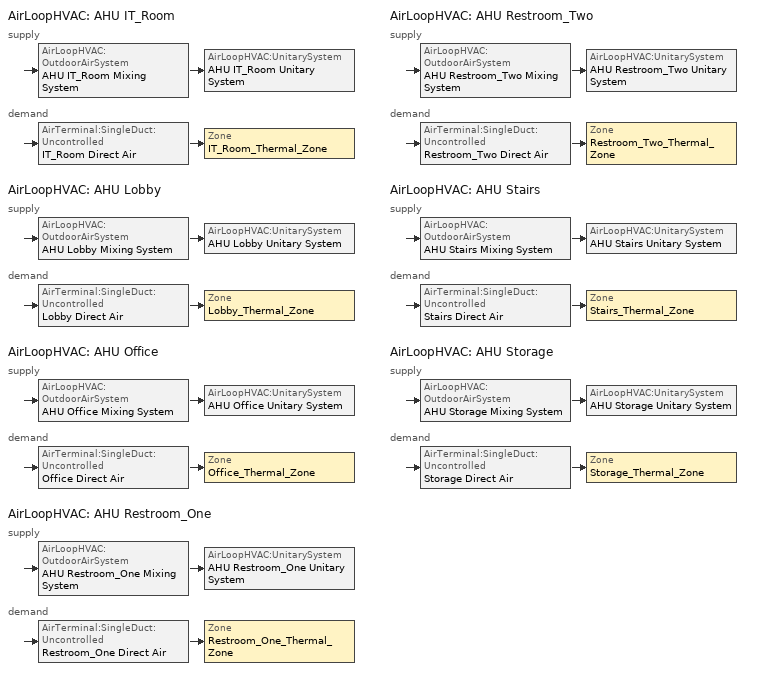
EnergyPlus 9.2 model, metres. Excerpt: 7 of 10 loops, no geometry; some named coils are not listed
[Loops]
AirLoopHVAC 'AHU IT_Room'
 supply: AirLoopHVAC:OutdoorAirSystem 'AHU IT_Room Mixing System' > AirLoopHVAC:UnitarySystem 'AHU IT_Room Unitary System'
 demand: AirTerminal:SingleDuct:Uncontrolled 'IT_Room Direct Air' > Zone 'IT_Room_Thermal_Zone'
AirLoopHVAC 'AHU Lobby'
 supply: AirLoopHVAC:OutdoorAirSystem 'AHU Lobby Mixing System' > AirLoopHVAC:UnitarySystem 'AHU Lobby Unitary System'
 demand: AirTerminal:SingleDuct:Uncontrolled 'Lobby Direct Air' > Zone 'Lobby_Thermal_Zone'
AirLoopHVAC 'AHU Office'
 supply: AirLoopHVAC:OutdoorAirSystem 'AHU Office Mixing System' > AirLoopHVAC:UnitarySystem 'AHU Office Unitary System'
 demand: AirTerminal:SingleDuct:Uncontrolled 'Office Direct Air' > Zone 'Office_Thermal_Zone'
AirLoopHVAC 'AHU Restroom_One'
 supply: AirLoopHVAC:OutdoorAirSystem 'AHU Restroom_One Mixing System' > AirLoopHVAC:UnitarySystem 'AHU Restroom_One Unitary System'
 demand: AirTerminal:SingleDuct:Uncontrolled 'Restroom_One Direct Air' > Zone 'Restroom_One_Thermal_Zone'
AirLoopHVAC 'AHU Restroom_Two'
 supply: AirLoopHVAC:OutdoorAirSystem 'AHU Restroom_Two Mixing System' > AirLoopHVAC:UnitarySystem 'AHU Restroom_Two Unitary System'
 demand: AirTerminal:SingleDuct:Uncontrolled 'Restroom_Two Direct Air' > Zone 'Restroom_Two_Thermal_Zone'
AirLoopHVAC 'AHU Stairs'
 supply: AirLoopHVAC:OutdoorAirSystem 'AHU Stairs Mixing System' > AirLoopHVAC:UnitarySystem 'AHU Stairs Unitary System'
 demand: AirTerminal:SingleDuct:Uncontrolled 'Stairs Direct Air' > Zone 'Stairs_Thermal_Zone'
AirLoopHVAC 'AHU Storage'
 supply: AirLoopHVAC:OutdoorAirSystem 'AHU Storage Mixing System' > AirLoopHVAC:UnitarySystem 'AHU Storage Unitary System'
 demand: AirTerminal:SingleDuct:Uncontrolled 'Storage Direct Air' > Zone 'Storage_Thermal_Zone'
[Sizing:Zone] Zone Cooling Design Supply Air Temperature Input Method=SupplyAirTemperature; Zone Heating Design Supply Air Temperature Input Method=SupplyAirTemperature; Zone Cooling Design Supply Air Humidity Ratio {kgWater/kgDryAir}=4; Zone Heating Design Supply Air Humidity Ratio {kgWater/kgDryAir}=4; Cooling Design Air Flow Method=DesignDay; Cooling Minimum Air Flow Fraction=0.2; Heating Design Air Flow Method=DesignDay; Heating Maximum Air Flow Fraction=0.3; Account for Dedicated Outdoor Air System=No; Dedicated Outdoor Air System Control Strategy=NeutralSupplyAir; Dedicated Outdoor Air Low Setpoint Temperature for Design {C}=autosize; Dedicated Outdoor Air High Setpoint Temperature for Design {C}=autosize
IT_Room_Thermal_Zone; Lobby_Thermal_Zone; Office_Thermal_Zone; Restroom_One_Thermal_Zone; Restroom_Two_Thermal_Zone; Stairs_Thermal_Zone; Storage_Thermal_Zone
[Sizing:System] Type of Load to Size On=sensible; Design Outdoor Air Flow Rate {m3/s}=autosize; Central Heating Maximum System Air Flow Ratio=0.3; Preheat Design Temperature {C}=4.5; Preheat Design Humidity Ratio {kgWater/kgDryAir}=0.008; Precool Design Temperature {C}=11; Precool Design Humidity Ratio {kgWater/kgDryAir}=0.008; Central Cooling Design Supply Air Temperature {C}=12.8; Central Heating Design Supply Air Temperature {C}=16.7; Type of Zone Sum to Use=noncoincident; 100% Outdoor Air in Cooling=no; 100% Outdoor Air in Heating=no; Central Cooling Design Supply Air Humidity Ratio {kgWater/kgDryAir}=0.008; Central Heating Design Supply Air Humidity Ratio {kgWater/kgDryAir}=0.008; Cooling Supply Air Flow Rate Method=DesignDay; Cooling Supply Air Flow Rate {m3/s}=0.75; Heating Supply Air Flow Rate Method=DesignDay; Heating Supply Air Flow Rate {m3/s}=0.75; Zone Maximum Outdoor Air Fraction=1; Cooling Design Capacity Method=CoolingDesignCapacity; Cooling Design Capacity {W}=autosize; Heating Design Capacity Method=HeatingDesignCapacity; Heating Design Capacity {W}=autosize; Central Cooling Capacity Control Method=VT
AHU IT_Room; AHU Lobby; AHU Office; AHU Restroom_One; AHU Restroom_Two; AHU Stairs; AHU Storage
[ZoneControl:Thermostat] Control Type Schedule=Zone Control Type Sched; Control 1=CoolingSetPoint; Control 2=HeatingSetPoint; Control 3=DualSetPoint
Name | Zone or ZoneList
IT_Room_Control | IT_Room_Thermal_Zone
Lobby_Control | Lobby_Thermal_Zone
Office_Control | Office_Thermal_Zone
Restroom_One_Control | Restroom_One_Thermal_Zone
Restroom_Two_Control | Restroom_Two_Thermal_Zone
Stairs_Control | Stairs_Thermal_Zone
Storage_Control | Storage_Thermal_Zone
[ThermostatSetpoint:SingleHeating]
HeatingSetpoint: Setpoint Temperature Schedule=Htg-SetP-Sch
[ThermostatSetpoint:SingleCooling]
CoolingSetpoint: Setpoint Temperature Schedule=Clg-SetP-Sch
[ThermostatSetpoint:DualSetpoint]
DualSetPoint: Heating Setpoint Temperature Schedule=Htg-SetP-Sch; Cooling Setpoint Temperature Schedule=Clg-SetP-Sch
[AirTerminal:SingleDuct:Uncontrolled] Availability Schedule=ALWAYS_ON
Name | Maximum Air Flow Rate {m3/s}
IT_Room Direct Air; Lobby Direct Air; Office Direct Air; Restroom_One Direct Air; Restroom_Two Direct Air; Stairs Direct Air | 2
Storage Direct Air | 8.75
[Zone equipment]
IT_Room_Thermal_Zone: IT_Room Direct Air
Lobby_Thermal_Zone: Lobby Direct Air
Office_Thermal_Zone: Office Direct Air
Restroom_One_Thermal_Zone: Restroom_One Direct Air
Restroom_Two_Thermal_Zone: Restroom_Two Direct Air
Stairs_Thermal_Zone: Stairs Direct Air
Storage_Thermal_Zone: Storage Direct Air
[Fan:ConstantVolume] Availability Schedule=FANAVAILSCHED; Fan Total Efficiency=0.7; Pressure Rise {Pa}=600; Maximum Flow Rate {m3/s}=2; Motor Efficiency=0.9; Motor In Airstream Fraction=1
AHU IT_Room Supply Fan; AHU Lobby Supply Fan; AHU Office Supply Fan; AHU Restroom_One Supply Fan; AHU Restroom_Two Supply Fan; AHU Stairs Supply Fan; AHU Storage Supply Fan
[AirLoopHVAC:UnitarySystem] Control Type=Load; Dehumidification Control Type=None; Availability Schedule=FANAVAILSCHED; Fan Placement=BlowThrough; Supply Air Fan Operating Mode Schedule=CyclingFanSch; DX Heating Coil Sizing Ratio=1; Use DOAS DX Cooling Coil=No; Minimum Supply Air Temperature {C}=2; Latent Load Control=SensibleOnlyLoadControl; Cooling Supply Air Flow Rate Method=SupplyAirFlowRate; Cooling Supply Air Flow Rate {m3/s}=0.75; Heating Supply Air Flow Rate Method=SupplyAirFlowRate; Heating Supply Air Flow Rate {m3/s}=0.75; Maximum Supply Air Temperature {C}=80; Maximum Outdoor Dry-Bulb Temperature for Supplemental Heater Operation {C}=21; Maximum Cycling Rate {cycles/hr}=2.5; Heat Pump Time Constant {s}=60; Fraction of On-Cycle Power Use=0.01; Heat Pump Fan Delay Time {s}=60; Maximum Temperature for Heat Recovery {C}=80
Name | Controlling Zone or Thermostat Location | Supply Fan | Heating Coil | Cooling Coil
AHU IT_Room Unitary System | IT_Room_Thermal_Zone | AHU IT_Room Supply Fan | IT_Room Heating Coil | IT_Room Cooling Coil
AHU Lobby Unitary System | Lobby_Thermal_Zone | AHU Lobby Supply Fan | Lobby Heating Coil | Lobby Cooling Coil
AHU Office Unitary System | Office_Thermal_Zone | AHU Office Supply Fan | Office Heating Coil | Office Cooling Coil
AHU Restroom_One Unitary System | Restroom_One_Thermal_Zone | AHU Restroom_One Supply Fan | Restroom_One Heating Coil | Restroom_One Cooling Coil
AHU Restroom_Two Unitary System | Restroom_Two_Thermal_Zone | AHU Restroom_Two Supply Fan | Restroom_Two Heating Coil | Restroom_Two Cooling Coil
AHU Stairs Unitary System | Stairs_Thermal_Zone | AHU Stairs Supply Fan | Stairs Heating Coil | Stairs Cooling Coil
AHU Storage Unitary System | Storage_Thermal_Zone | AHU Storage Supply Fan | Storage Heating Coil | Storage Cooling Coil
[Controller:OutdoorAir] Minimum Outdoor Air Flow Rate {m3/s}=0; Maximum Outdoor Air Flow Rate {m3/s}=1; Economizer Control Type=NoEconomizer; Economizer Control Action Type=ModulateFlow; Lockout Type=NoLockout; Minimum Limit Type=ProportionalMinimum; High Humidity Control=No; High Humidity Outdoor Air Flow Ratio=1; Control High Indoor Humidity Based on Outdoor Humidity Ratio=Yes; Heat Recovery Bypass Control Type=BypassWhenWithinEconomizerLimits
AHU IT_Room Mixing Controller; AHU Lobby Mixing Controller; AHU Office Mixing Controller; AHU Restroom_One Mixing Controller; AHU Restroom_Two Mixing Controller; AHU Stairs Mixing Controller; AHU Storage Mixing Controller
[AirLoopHVAC]
Name | Design Supply Air Flow Rate {m3/s}
AHU IT_Room; AHU Office; AHU Restroom_One; AHU Restroom_Two; AHU Stairs; AHU Storage | 0.75
AHU Lobby | 6.5
[EnergyManagementSystem:Sensor] Output:Variable or Output:Meter=System Node Setpoint Temperature
Name | Output:Variable or Output:Meter Index Key
IT_Room_HWcoil_Air_Tsp | IT_Room AHU Air Loop Outlet
Lobby_HWcoil_Air_Tsp | Lobby AHU Air Loop Outlet
Office_HWcoil_Air_Tsp | Office AHU Air Loop Outlet
Restroom_One_HWcoil_Air_Tsp | Restroom_One AHU Air Loop Outlet
Restroom_Two_HWcoil_Air_Tsp | Restroom_Two AHU Air Loop Outlet
Stairs_HWcoil_Air_Tsp | Stairs AHU Air Loop Outlet
Storage_HWcoil_Air_Tsp | Storage AHU Air Loop Outlet
[EnergyManagementSystem:Actuator] Actuated Component Type=Outdoor Air Controller; Actuated Component Control Type=Air Mass Flow Rate
Name | Actuated Component Unique
IT_Room_Mixing_Flow | AHU IT_Room Mixing Controller
Lobby_Mixing_Flow | AHU Lobby Mixing Controller
Office_Mixing_Flow | AHU Office Mixing Controller
Restroom_One_Mixing_Flow | AHU Restroom_One Mixing Controller
Restroom_Two_Mixing_Flow | AHU Restroom_Two Mixing Controller
Stairs_Mixing_Flow | AHU Stairs Mixing Controller
Storage_Mixing_Flow | AHU Storage Mixing Controller
[EnergyManagementSystem:InternalVariable]
Name | Internal Data Index Key | Internal Data Type
IT_Room_CoolDes_Qdot | AHU IT_Room Unitary System | Unitary HVAC Design Cooling Capacity
IT_Room_HeatDes_Qdot | AHU IT_Room Unitary System | Unitary System Control Zone Mass Flow Fraction
Lobby_CoolDes_Qdot | AHU Lobby Unitary System | Unitary HVAC Design Cooling Capacity
Lobby_HeatDes_Qdot | AHU Lobby Unitary System | Unitary System Control Zone Mass Flow Fraction
Office_CoolDes_Qdot | AHU Office Unitary System | Unitary HVAC Design Cooling Capacity
Office_HeatDes_Qdot | AHU Office Unitary System | Unitary System Control Zone Mass Flow Fraction
Restroom_One_CoolDes_Qdot | AHU Restroom_One Unitary System | Unitary HVAC Design Cooling Capacity
Restroom_One_HeatDes_Qdot | AHU Restroom_One Unitary System | Unitary System Control Zone Mass Flow Fraction
Restroom_Two_CoolDes_Qdot | AHU Restroom_Two Unitary System | Unitary HVAC Design Cooling Capacity
Restroom_Two_HeatDes_Qdot | AHU Restroom_Two Unitary System | Unitary System Control Zone Mass Flow Fraction
Stairs_CoolDes_Qdot | AHU Stairs Unitary System | Unitary HVAC Design Cooling Capacity
Stairs_HeatDes_Qdot | AHU Stairs Unitary System | Unitary System Control Zone Mass Flow Fraction
Storage_CoolDes_Qdot | AHU Storage Unitary System | Unitary HVAC Design Cooling Capacity
Storage_HeatDes_Qdot | AHU Storage Unitary System | Unitary System Control Zone Mass Flow Fraction
[Schedule:Compact]
ALWAYS_ON; CyclingFanSch: Through: 12/31, For: AllDays, Until: 24:00, 1
ZONE CONTROL TYPE SCHED: Through: 12/31, For: Weekdays Weekends Holidays CustomDay1 CustomDay2, Until: 24:00, 4, For: SummerDesignDay, Until: 24:00, 2, For: WinterDesignDay, Until: 24:00, 1
FANAVAILSCHED: Through: 12/31, For: Weekdays, Until: 7:00, 0, Until: 17:00, 1, Until: 24:00, 0, For: Weekends Holidays CustomDay1 CustomDay2, Until: 24:00, 0, For: SummerDesignDay WinterDesignDay, Until: 24:00, 1
HTG-SETP-SCH: Through: 12/31, For: Weekdays CustomDay1 CustomDay2, Until: 7:00, 12.8, Until: 18:00, 21.1, Until: 24:00, 12.8, For: Weekends Holidays, Until: 7:00, 12.8, Until: 13:00, 21.1, Until: 24:00, 12.8, For: SummerDesignDay, Until: 24:00, 12.8, For: WinterDesignDay, Until: 24:00, 21.1
CLG-SETP-SCH: Through: 12/31, For: Weekdays CustomDay1 CustomDay2, Until: 7:00, 40, Until: 18:00, 23.9, Until: 24:00, 40, For: Weekends Holidays, Until: 7:00, 40, Until: 13:00, 23.9, Until: 24:00, 32.2, For: SummerDesignDay, Until: 24:00, 23.9, For: WinterDesignDay, Until: 24:00, 40
